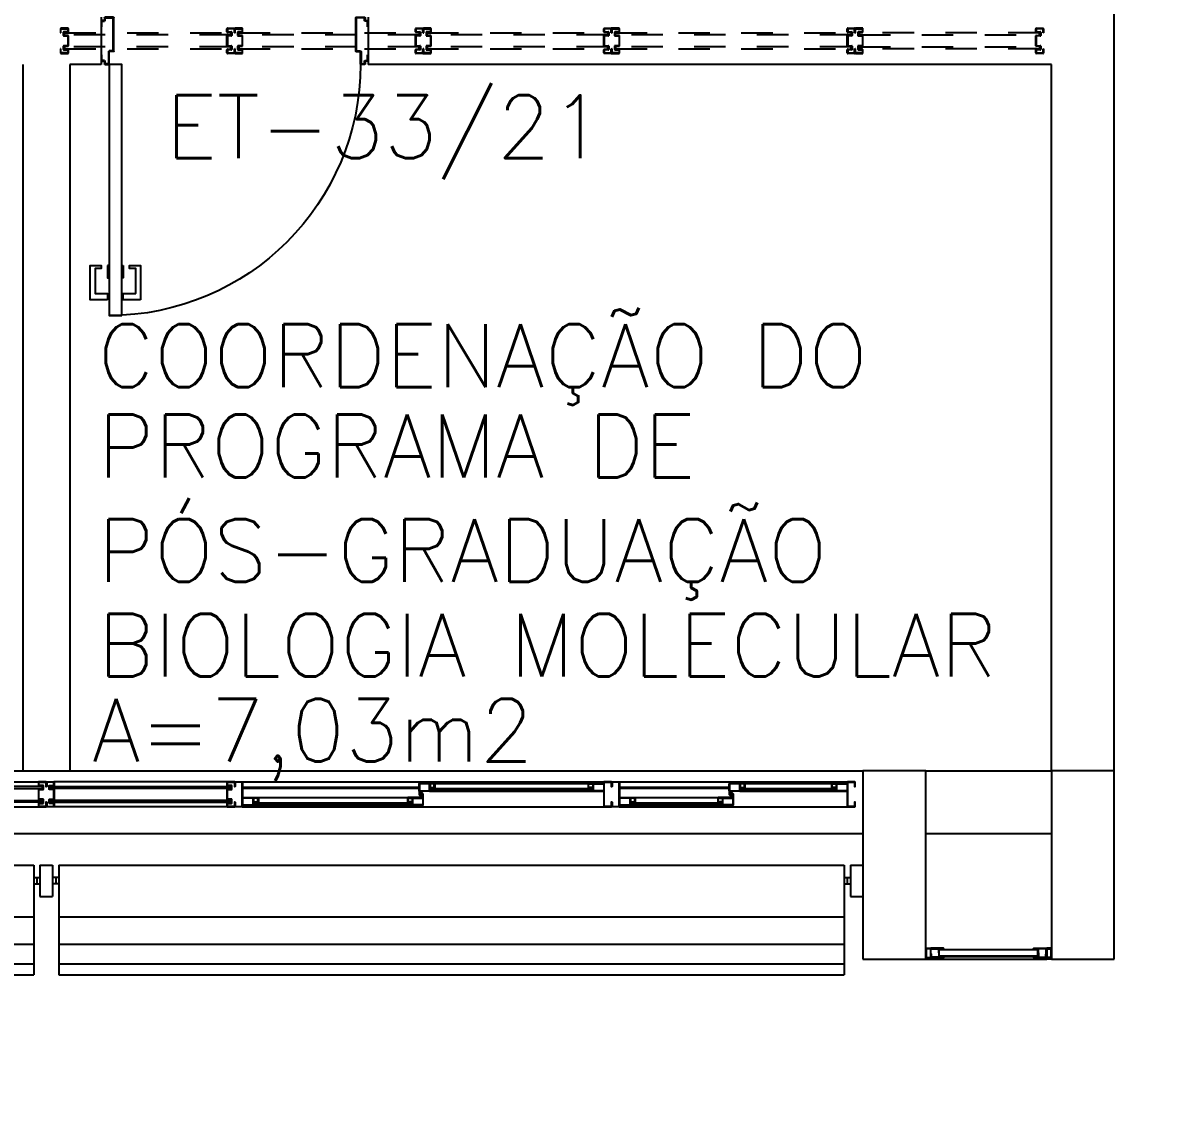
# Model space of a CAD drawing. Header units: millimetres. Extents: x 2128 to 2646, y 1972 to 2207.
# Drawn here: x 2491.561 to 2495.189, y 2053.215 to 2056.698 of the extents above; entities that cross this region are included whole.
import ezdxf

# ---------------------------------------------------------------- set-up
doc = ezdxf.new("R2010")
doc.units = ezdxf.units.MM
doc.linetypes.add('HIDDEN', pattern=[0.375, 0.25, -0.125])
for name, color, linetype in [('AR-ALV', 2, 'Continuous'), ('AR-BRISES', 1, 'Continuous'), ('AR-ESQ', 1, 'Continuous'), ('AR-ESTC', 3, 'Continuous'), ('AR-PEITORIL', 1, 'Continuous'), ('AR-PORTA', 1, 'Continuous'), ('ar-talude', 1, 'Continuous'), ('BR-LINHAS', 1, 'Continuous'), ('BR-MONTANTE', 242, 'Continuous'), ('BR-PAINEL', 1, 'Continuous'), ('BR-SUPORTE', 1, 'Continuous'), ('DT-ESQ-BAGUETE-C', 1, 'Continuous'), ('DT-ESQ-BAGUETE-V', 1, 'Continuous'), ('DT-ESQ-CHAPA DOBRADA-V', 1, 'Continuous'), ('DT-ESQ-MARCO-V', 1, 'Continuous'), ('DT-ESQ-PERFIL CADEIRA-C', 2, 'Continuous'), ('DT-ESQ-PERFIL CADEIRA-V', 2, 'Continuous'), ('DT-ESQ-PERFIL U SIMPLES-C', 2, 'Continuous'), ('DT-ESQ-PERFIL U-C', 2, 'Continuous'), ('DT-ESQ-PERFIL U-V', 1, 'Continuous'), ('DT-ESQ-PROJ', 1, 'HIDDEN'), ('DT-ESQ-VENEZIANA-C', 1, 'Continuous'), ('DT-ESQ-VENEZIANA-V', 1, 'Continuous'), ('DT-ESQ-VIDRO-C', 2, 'Continuous'), ('DT-ESQ-VIDRO-V', 71, 'Continuous'), ('DT-TXTMOD', 1, 'Continuous'), ('ENDEREÇO', 2, 'Continuous'), ('maçaneta', 1, 'Continuous'), ('mov', 1, 'Continuous'), ('PM-PERFIL U-C', 2, 'Continuous'), ('pm1', 2, 'Continuous'), ('TEXTO', 2, 'Continuous'), ('Área', 2, 'Continuous')]:
    doc.layers.add(name, color=color, linetype=linetype)
doc.styles.add('S10', font='simplex.shx', dxfattribs={"height": 0.1})
doc.styles.add('UNB-100', font='simplex.shx', dxfattribs={"height": 0.2})
doc.styles.add('UNB1-100', font='simplex.shx', dxfattribs={"height": 0.2})

# ---------------------------------------------------------------- blocks, each defined once
blk = doc.blocks.new('EF62-P')
at = {"layer": 'DT-ESQ-BAGUETE-C', "ltscale": 0.1}
for points in [[(3.81, -0.055), (3.7965, -0.055), (3.7965, -0.0535), (3.8095, -0.0535, 0.414214), (3.81, -0.053), (3.81, -0.042, 0.414214), (3.8095, -0.0415), (3.7965, -0.0415), (3.7965, -0.04), (3.81, -0.04, -0.414214), (3.8115, -0.0415), (3.8115, -0.0535, -0.414214)], [(4.3015, -0.055), (4.315, -0.055), (4.315, -0.0535), (4.302, -0.0535, -0.414214), (4.3015, -0.053), (4.3015, -0.042, -0.414214), (4.302, -0.0415), (4.315, -0.0415), (4.315, -0.04), (4.3015, -0.04, 0.414214), (4.3, -0.0415), (4.3, -0.0535, 0.414214)], [(4.7975, -0.055), (4.784, -0.055), (4.784, -0.0535), (4.797, -0.0535, 0.414214), (4.7975, -0.053), (4.7975, -0.042, 0.414214), (4.797, -0.0415), (4.784, -0.0415), (4.784, -0.04), (4.7975, -0.04, -0.414214), (4.799, -0.0415), (4.799, -0.0535, -0.414214)], [(5.0765, -0.055), (5.09, -0.055), (5.09, -0.0535), (5.077, -0.0535, -0.414214), (5.0765, -0.053), (5.0765, -0.042, -0.414214), (5.077, -0.0415), (5.09, -0.0415), (5.09, -0.04), (5.0765, -0.04, 0.414214), (5.075, -0.0415), (5.075, -0.0535, 0.414214)], [(3.2485, -0.1), (3.235, -0.1), (3.235, -0.0985), (3.248, -0.0985, 0.414214), (3.2485, -0.098), (3.2485, -0.087, 0.414214), (3.248, -0.0865), (3.235, -0.0865), (3.235, -0.085), (3.2485, -0.085, -0.414214), (3.25, -0.0865), (3.25, -0.0985, -0.414214)], [(3.7265, -0.1), (3.74, -0.1), (3.74, -0.0985), (3.727, -0.0985, -0.414214), (3.7265, -0.098), (3.7265, -0.087, -0.414214), (3.727, -0.0865), (3.74, -0.0865), (3.74, -0.085), (3.7265, -0.085, 0.414214), (3.725, -0.0865), (3.725, -0.0985, 0.414214)], [(4.4485, -0.1), (4.435, -0.1), (4.435, -0.0985), (4.448, -0.0985, 0.414214), (4.4485, -0.098), (4.4485, -0.087, 0.414214), (4.448, -0.0865), (4.435, -0.0865), (4.435, -0.085), (4.4485, -0.085, -0.414214), (4.45, -0.0865), (4.45, -0.0985, -0.414214)], [(4.714, -0.1), (4.7275, -0.1), (4.7275, -0.0985), (4.7145, -0.0985, -0.414214), (4.714, -0.098), (4.714, -0.087, -0.414214), (4.7145, -0.0865), (4.7275, -0.0865), (4.7275, -0.085), (4.714, -0.085, 0.414214), (4.7125, -0.0865), (4.7125, -0.0985, 0.414214)]]:
    blk.add_lwpolyline(points, format="xyb", close=True, dxfattribs=at)
at = {"layer": 'DT-ESQ-BAGUETE-V', "ltscale": 0.1}
for p, q in [((3.81, -0.04), (4.3015, -0.04)), ((4.7975, -0.04), (5.0765, -0.04)), ((3.2485, -0.085), (3.7265, -0.085)), ((4.4485, -0.085), (4.714, -0.085))]:
    blk.add_line(p, q, dxfattribs=at)
at = {"layer": 'DT-ESQ-CHAPA DOBRADA-V', "ltscale": 0.1}
for p, q in [((3.2, -0.052), (3.7615, -0.052)), ((3.2, -0.055), (3.7615, -0.055)), ((4.4, -0.052), (4.749, -0.052)), ((4.4, -0.055), (4.749, -0.055))]:
    blk.add_line(p, q, dxfattribs=at)
at = {"layer": 'DT-ESQ-MARCO-V', "ltscale": 0.1}
for p, q in [((1.9985, -0.035), (2.5515, -0.035)), ((3.1515, -0.035), (2.5985, -0.035)), ((1.9985, -0.115), (2.5515, -0.115)), ((3.1515, -0.115), (2.5985, -0.115))]:
    blk.add_line(p, q, dxfattribs=at)
at = {"layer": 'DT-ESQ-PERFIL CADEIRA-C', "ltscale": 0.1}
for p, q in [((3.7635, -0.0635), (3.81, -0.0635)), ((4.35, -0.0635), (4.3015, -0.0635)), ((4.751, -0.0635), (4.7975, -0.0635)), ((5.125, -0.0635), (5.0765, -0.0635)), ((3.2, -0.1085), (3.2485, -0.1085)), ((3.773, -0.1085), (3.7265, -0.1085)), ((4.4, -0.1085), (4.4485, -0.1085)), ((4.7605, -0.1085), (4.714, -0.1085))]:
    blk.add_line(p, q, dxfattribs=at)
for points in [[(3.81, -0.062, -1), (3.81, -0.065), (3.7635, -0.065, -0.414214), (3.7615, -0.063), (3.7615, -0.042, -0.414214), (3.7635, -0.04), (3.795, -0.04, -0.414214), (3.7965, -0.0415), (3.7965, -0.062)], [(3.7965, -0.0635, -0.198913), (3.7954, -0.0631, -0.198913), (3.795, -0.062), (3.795, -0.042, 0.414214), (3.7945, -0.0415), (3.7635, -0.0415, 0.414214), (3.763, -0.042), (3.763, -0.063, 0.414214), (3.7635, -0.0635)], [(4.3015, -0.065), (4.35, -0.065), (4.35, -0.0635), (4.315, -0.0635, 0.198912), (4.3161, -0.0631, 0.198913), (4.3165, -0.062), (4.3165, -0.042, -0.414214), (4.317, -0.0415), (4.35, -0.0415), (4.35, -0.04), (4.3165, -0.04, 0.414214), (4.315, -0.0415), (4.315, -0.0535), (4.315, -0.055), (4.315, -0.062), (4.3015, -0.062, 1)], [(4.7975, -0.062, -1), (4.7975, -0.065), (4.751, -0.065, -0.414214), (4.749, -0.063), (4.749, -0.042, -0.414214), (4.751, -0.04), (4.7825, -0.04, -0.414214), (4.784, -0.0415), (4.784, -0.062)], [(4.784, -0.0635, -0.198913), (4.7829, -0.0631, -0.198913), (4.7825, -0.062), (4.7825, -0.042, 0.414214), (4.782, -0.0415), (4.751, -0.0415, 0.414214), (4.7505, -0.042), (4.7505, -0.063, 0.414214), (4.751, -0.0635)], [(5.0765, -0.065), (5.125, -0.065), (5.125, -0.0635), (5.09, -0.0635, 0.198912), (5.0911, -0.0631, 0.198913), (5.0915, -0.062), (5.0915, -0.042, -0.414214), (5.092, -0.0415), (5.125, -0.0415), (5.125, -0.04), (5.0915, -0.04, 0.414214), (5.09, -0.0415), (5.09, -0.0535), (5.09, -0.055), (5.09, -0.062), (5.0765, -0.062, 1)], [(3.2485, -0.11), (3.2, -0.11), (3.2, -0.1085), (3.235, -0.1085, -0.198912), (3.2339, -0.1081, -0.198913), (3.2335, -0.107), (3.2335, -0.087, 0.414214), (3.233, -0.0865), (3.2, -0.0865), (3.2, -0.085), (3.2335, -0.085, -0.414214), (3.235, -0.0865), (3.235, -0.0985), (3.235, -0.1), (3.235, -0.107), (3.2485, -0.107, -1)], [(3.7265, -0.107, 1), (3.7265, -0.11), (3.773, -0.11, 0.414214), (3.775, -0.108), (3.775, -0.087, 0.414214), (3.773, -0.085), (3.7415, -0.085, 0.414214), (3.74, -0.0865), (3.74, -0.107)], [(3.74, -0.1085, 0.198913), (3.7411, -0.1081, 0.198913), (3.7415, -0.107), (3.7415, -0.087, -0.414214), (3.742, -0.0865), (3.773, -0.0865, -0.414214), (3.7735, -0.087), (3.7735, -0.108, -0.414214), (3.773, -0.1085)], [(4.4485, -0.11), (4.4, -0.11), (4.4, -0.1085), (4.435, -0.1085, -0.198912), (4.4339, -0.1081, -0.198913), (4.4335, -0.107), (4.4335, -0.087, 0.414214), (4.433, -0.0865), (4.4, -0.0865), (4.4, -0.085), (4.4335, -0.085, -0.414214), (4.435, -0.0865), (4.435, -0.0985), (4.435, -0.1), (4.435, -0.107), (4.4485, -0.107, -1)], [(4.714, -0.107, 1), (4.714, -0.11), (4.7605, -0.11, 0.414214), (4.7625, -0.108), (4.7625, -0.087, 0.414214), (4.7605, -0.085), (4.729, -0.085, 0.414214), (4.7275, -0.0865), (4.7275, -0.107)], [(4.7275, -0.1085, 0.198913), (4.7286, -0.1081, 0.198913), (4.729, -0.107), (4.729, -0.087, -0.414214), (4.7295, -0.0865), (4.7605, -0.0865, -0.414214), (4.761, -0.087), (4.761, -0.108, -0.414214), (4.7605, -0.1085)]]:
    blk.add_lwpolyline(points, format="xyb", close=True, dxfattribs=at)
at = {"layer": 'DT-ESQ-PERFIL CADEIRA-V', "ltscale": 0.1}
for p, q in [((3.795, -0.065), (4.3015, -0.065)), ((4.7825, -0.065), (5.0765, -0.065)), ((3.2485, -0.11), (3.7265, -0.11)), ((4.4485, -0.11), (4.714, -0.11))]:
    blk.add_line(p, q, dxfattribs=at)
at = {"layer": 'DT-ESQ-PERFIL U SIMPLES-C', "ltscale": 0.1}
for points in [[(3.7635, -0.077), (3.7715, -0.077), (3.7715, -0.0755), (3.7635, -0.0755, -0.414214), (3.763, -0.075), (3.763, -0.067, -0.414214), (3.7635, -0.0665), (3.7715, -0.0665), (3.7715, -0.065), (3.7635, -0.065, 0.414214), (3.7615, -0.067), (3.7615, -0.075, 0.414214)], [(4.751, -0.077), (4.759, -0.077), (4.759, -0.0755), (4.751, -0.0755, -0.414214), (4.7505, -0.075), (4.7505, -0.067, -0.414214), (4.751, -0.0665), (4.759, -0.0665), (4.759, -0.065), (4.751, -0.065, 0.414214), (4.749, -0.067), (4.749, -0.075, 0.414214)], [(3.773, -0.073), (3.765, -0.073), (3.765, -0.0745), (3.773, -0.0745, -0.414214), (3.7735, -0.075), (3.7735, -0.083, -0.414214), (3.773, -0.0835), (3.765, -0.0835), (3.765, -0.085), (3.773, -0.085, 0.414214), (3.775, -0.083), (3.775, -0.075, 0.414214)], [(4.7605, -0.073), (4.7525, -0.073), (4.7525, -0.0745), (4.7605, -0.0745, -0.414214), (4.761, -0.075), (4.761, -0.083, -0.414214), (4.7605, -0.0835), (4.7525, -0.0835), (4.7525, -0.085), (4.7605, -0.085, 0.414214), (4.7625, -0.083), (4.7625, -0.075, 0.414214)]]:
    blk.add_lwpolyline(points, format="xyb", close=True, dxfattribs=at)
at = {"layer": 'DT-ESQ-PERFIL U-C', "ltscale": 0.1}
for points in [[(2.55, -0.1035), (2.55, -0.1135, 0.414214), (2.5515, -0.115), (2.5735, -0.115, 0.414214), (2.575, -0.1135), (2.575, -0.1), (2.5735, -0.1), (2.5735, -0.113, -0.414214), (2.573, -0.1135), (2.552, -0.1135, -0.414214), (2.5515, -0.113), (2.5515, -0.1035), (2.5645, -0.1035, 0.414214), (2.566, -0.102), (2.566, -0.092, 0.414214), (2.5645, -0.0905), (2.5515, -0.0905), (2.5515, -0.0595), (2.5645, -0.0595, 0.414214), (2.566, -0.058), (2.566, -0.048, 0.414214), (2.5645, -0.0465), (2.5515, -0.0465), (2.5515, -0.037, -0.414214), (2.552, -0.0365), (2.573, -0.0365, -0.414214), (2.5735, -0.037), (2.5735, -0.05), (2.575, -0.05), (2.575, -0.0365, 0.414214), (2.5735, -0.035), (2.5515, -0.035, 0.414214), (2.55, -0.0365), (2.55, -0.0465, 0.414214), (2.5515, -0.048), (2.5645, -0.048), (2.5645, -0.058), (2.5515, -0.058), (2.5515, -0.058, 0.414214), (2.55, -0.0595), (2.55, -0.0905, 0.414214), (2.5515, -0.092), (2.5515, -0.092), (2.5645, -0.092), (2.5645, -0.102), (2.5515, -0.102, 0.414214)], [(2.6, -0.1035), (2.6, -0.1135, -0.414214), (2.5985, -0.115), (2.5765, -0.115, -0.414214), (2.575, -0.1135), (2.575, -0.1), (2.5765, -0.1), (2.5765, -0.113, 0.414214), (2.577, -0.1135), (2.598, -0.1135, 0.414214), (2.5985, -0.113), (2.5985, -0.1035), (2.5855, -0.1035, -0.414214), (2.584, -0.102), (2.584, -0.092, -0.414214), (2.5855, -0.0905), (2.5985, -0.0905), (2.5985, -0.0595), (2.5855, -0.0595, -0.414214), (2.584, -0.058), (2.584, -0.048, -0.414214), (2.5855, -0.0465), (2.5985, -0.0465), (2.5985, -0.037, 0.414214), (2.598, -0.0365), (2.577, -0.0365, 0.414214), (2.5765, -0.037), (2.5765, -0.05), (2.575, -0.05), (2.575, -0.0365, -0.414214), (2.5765, -0.035), (2.5985, -0.035, -0.414214), (2.6, -0.0365), (2.6, -0.0465, -0.414214), (2.5985, -0.048), (2.5855, -0.048), (2.5855, -0.058), (2.5985, -0.058), (2.5985, -0.058, -0.414214), (2.6, -0.0595), (2.6, -0.0905, -0.414214), (2.5985, -0.092), (2.5985, -0.092), (2.5855, -0.092), (2.5855, -0.102), (2.5985, -0.102, -0.414214)], [(3.15, -0.1035), (3.15, -0.1135, 0.414214), (3.1515, -0.115), (3.1735, -0.115, 0.414214), (3.175, -0.1135), (3.175, -0.1), (3.1735, -0.1), (3.1735, -0.113, -0.414214), (3.173, -0.1135), (3.152, -0.1135, -0.414214), (3.1515, -0.113), (3.1515, -0.1035), (3.1645, -0.1035, 0.414214), (3.166, -0.102), (3.166, -0.092, 0.414214), (3.1645, -0.0905), (3.1515, -0.0905), (3.1515, -0.0595), (3.1645, -0.0595, 0.414214), (3.166, -0.058), (3.166, -0.048, 0.414214), (3.1645, -0.0465), (3.1515, -0.0465), (3.1515, -0.037, -0.414214), (3.152, -0.0365), (3.173, -0.0365, -0.414214), (3.1735, -0.037), (3.1735, -0.05), (3.175, -0.05), (3.175, -0.0365, 0.414214), (3.1735, -0.035), (3.1515, -0.035, 0.414214), (3.15, -0.0365), (3.15, -0.0465, 0.414214), (3.1515, -0.048), (3.1645, -0.048), (3.1645, -0.058), (3.1515, -0.058), (3.1515, -0.058, 0.414214), (3.15, -0.0595), (3.15, -0.0905, 0.414214), (3.1515, -0.092), (3.1515, -0.092), (3.1645, -0.092), (3.1645, -0.102), (3.1515, -0.102, 0.414214)], [(3.175, -0.0365, -0.414214), (3.1765, -0.035), (3.1985, -0.035, -0.414214), (3.2, -0.0365), (3.2, -0.1135, -0.414214), (3.1985, -0.115), (3.1765, -0.115, -0.414214), (3.175, -0.1135), (3.175, -0.1), (3.1765, -0.1), (3.1765, -0.113, 0.414214), (3.177, -0.1135), (3.198, -0.1135, 0.414214), (3.1985, -0.113), (3.1985, -0.037, 0.414214), (3.198, -0.0365), (3.177, -0.0365, 0.414214), (3.1765, -0.037), (3.1765, -0.05), (3.175, -0.05)], [(4.375, -0.0365, 0.414214), (4.3735, -0.035), (4.3515, -0.035, 0.414214), (4.35, -0.0365), (4.35, -0.1135, 0.414214), (4.3515, -0.115), (4.3735, -0.115, 0.414214), (4.375, -0.1135), (4.375, -0.1), (4.3735, -0.1), (4.3735, -0.113, -0.414214), (4.373, -0.1135), (4.352, -0.1135, -0.414214), (4.3515, -0.113), (4.3515, -0.037, -0.414214), (4.352, -0.0365), (4.373, -0.0365, -0.414214), (4.3735, -0.037), (4.3735, -0.05), (4.375, -0.05)], [(4.375, -0.0365, -0.414214), (4.3765, -0.035), (4.3985, -0.035, -0.414214), (4.4, -0.0365), (4.4, -0.1135, -0.414214), (4.3985, -0.115), (4.3765, -0.115, -0.414214), (4.375, -0.1135), (4.375, -0.1), (4.3765, -0.1), (4.3765, -0.113, 0.414214), (4.377, -0.1135), (4.398, -0.1135, 0.414214), (4.3985, -0.113), (4.3985, -0.037, 0.414214), (4.398, -0.0365), (4.377, -0.0365, 0.414214), (4.3765, -0.037), (4.3765, -0.05), (4.375, -0.05)], [(5.15, -0.0365, 0.414214), (5.1485, -0.035), (5.1265, -0.035, 0.414214), (5.125, -0.0365), (5.125, -0.1135, 0.414214), (5.1265, -0.115), (5.1485, -0.115, 0.414214), (5.15, -0.1135), (5.15, -0.1), (5.1485, -0.1), (5.1485, -0.113, -0.414214), (5.148, -0.1135), (5.127, -0.1135, -0.414214), (5.1265, -0.113), (5.1265, -0.037, -0.414214), (5.127, -0.0365), (5.148, -0.0365, -0.414214), (5.1485, -0.037), (5.1485, -0.05), (5.15, -0.05)]]:
    blk.add_lwpolyline(points, format="xyb", close=True, dxfattribs=at)
at = {"layer": 'DT-ESQ-PERFIL U-V', "ltscale": 0.1}
for p, q in [((3.1985, -0.035), (4.3515, -0.035)), ((4.3985, -0.035), (5.1265, -0.035)), ((3.1985, -0.115), (4.3515, -0.115)), ((4.3985, -0.115), (5.1265, -0.115))]:
    blk.add_line(p, q, dxfattribs=at)
at = {"layer": 'DT-ESQ-VIDRO-C', "ltscale": 0.1}
for points in [[(2.5625, -0.056), (2.5625, -0.05), (1.9875, -0.05), (1.9875, -0.056)], [(2.5875, -0.056), (2.5875, -0.05), (3.1625, -0.05), (3.1625, -0.056)], [(4.3125, -0.06), (4.3125, -0.057), (3.799, -0.057), (3.799, -0.06)], [(5.0875, -0.06), (5.0875, -0.057), (4.7865, -0.057), (4.7865, -0.06)], [(3.238, -0.105), (3.238, -0.102), (3.737, -0.102), (3.737, -0.105)], [(4.438, -0.105), (4.438, -0.102), (4.7245, -0.102), (4.7245, -0.105)]]:
    blk.add_lwpolyline(points, close=True, dxfattribs=at)
at = {"layer": 'DT-ESQ-VIDRO-V', "ltscale": 0.1}
for points in [[(2.5625, -0.094), (2.5625, -0.1), (1.9875, -0.1), (1.9875, -0.094)], [(2.5875, -0.094), (2.5875, -0.1), (3.1625, -0.1), (3.1625, -0.094)]]:
    blk.add_lwpolyline(points, close=True, dxfattribs=at)
at = {"layer": 'DT-TXTMOD', "ltscale": 0.1, "style": 'S10', "flags": 3}
for tag, p in [('M01A', (0.025, -0.255)), ('M02A', (0.4253, -0.255)), ('M03A', (0.827, -0.255)), ('M04A', (1.2288, -0.255)), ('M05A', (1.6306, -0.255)), ('M06A', (2.0323, -0.255)), ('M07A', (2.4341, -0.255)), ('M08A', (2.8359, -0.255)), ('M09A', (3.2376, -0.255)), ('M10A', (3.6394, -0.255)), ('M11A', (4.0412, -0.255)), ('M12A', (4.4429, -0.255)), ('M13A', (4.8447, -0.255)), ('M14A', (5.2464, -0.255)), ('M15A', (5.6482, -0.255)), ('M16A', (6.05, -0.255))]:
    blk.add_attdef(tag, p, '', height=0.1, dxfattribs=at)
blk = doc.blocks.new('EF140-P')
at = {"layer": 'DT-ESQ-PROJ', "ltscale": 0.1}
for points in [[(0.025, -0.1035), (0.025, -0.1135, -0.414214), (0.0235, -0.115), (0.0015, -0.115, -0.414214), (0, -0.1135), (0, -0.1), (0.0015, -0.1), (0.0015, -0.113, 0.414214), (0.002, -0.1135), (0.023, -0.1135, 0.414214), (0.0235, -0.113), (0.0235, -0.1035), (0.0105, -0.1035, -0.414214), (0.009, -0.102), (0.009, -0.092, -0.414214), (0.0105, -0.0905), (0.0235, -0.0905), (0.0235, -0.0595), (0.0105, -0.0595, -0.414214), (0.009, -0.058), (0.009, -0.048, -0.414214), (0.0105, -0.0465), (0.0235, -0.0465), (0.0235, -0.037, 0.414214), (0.023, -0.0365), (0.002, -0.0365, 0.414214), (0.0015, -0.037), (0.0015, -0.05), (0, -0.05), (0, -0.0365, -0.414214), (0.0015, -0.035), (0.0235, -0.035, -0.414214), (0.025, -0.0365), (0.025, -0.0465, -0.414214), (0.0235, -0.048), (0.0105, -0.048), (0.0105, -0.058), (0.0235, -0.058), (0.0235, -0.058, -0.414214), (0.025, -0.0595), (0.025, -0.0905, -0.414214), (0.0235, -0.092), (0.0235, -0.092), (0.0105, -0.092), (0.0105, -0.102), (0.0235, -0.102, -0.414214)], [(0.575, -0.1035), (0.575, -0.1135, 0.414214), (0.5765, -0.115), (0.5985, -0.115, 0.414214), (0.6, -0.1135), (0.6, -0.1), (0.5985, -0.1), (0.5985, -0.113, -0.414214), (0.598, -0.1135), (0.577, -0.1135, -0.414214), (0.5765, -0.113), (0.5765, -0.1035), (0.5895, -0.1035, 0.414214), (0.591, -0.102), (0.591, -0.092, 0.414214), (0.5895, -0.0905), (0.5765, -0.0905), (0.5765, -0.0595), (0.5895, -0.0595, 0.414214), (0.591, -0.058), (0.591, -0.048, 0.414214), (0.5895, -0.0465), (0.5765, -0.0465), (0.5765, -0.037, -0.414214), (0.577, -0.0365), (0.598, -0.0365, -0.414214), (0.5985, -0.037), (0.5985, -0.05), (0.6, -0.05), (0.6, -0.0365, 0.414214), (0.5985, -0.035), (0.5765, -0.035, 0.414214), (0.575, -0.0365), (0.575, -0.0465, 0.414214), (0.5765, -0.048), (0.5895, -0.048), (0.5895, -0.058), (0.5765, -0.058), (0.5765, -0.058, 0.414214), (0.575, -0.0595), (0.575, -0.0905, 0.414214), (0.5765, -0.092), (0.5765, -0.092), (0.5895, -0.092), (0.5895, -0.102), (0.5765, -0.102, 0.414214)], [(0.625, -0.1035), (0.625, -0.1135, -0.414214), (0.6235, -0.115), (0.6015, -0.115, -0.414214), (0.6, -0.1135), (0.6, -0.1), (0.6015, -0.1), (0.6015, -0.113, 0.414214), (0.602, -0.1135), (0.623, -0.1135, 0.414214), (0.6235, -0.113), (0.6235, -0.1035), (0.6105, -0.1035, -0.414214), (0.609, -0.102), (0.609, -0.092, -0.414214), (0.6105, -0.0905), (0.6235, -0.0905), (0.6235, -0.0595), (0.6105, -0.0595, -0.414214), (0.609, -0.058), (0.609, -0.048, -0.414214), (0.6105, -0.0465), (0.6235, -0.0465), (0.6235, -0.037, 0.414214), (0.623, -0.0365), (0.602, -0.0365, 0.414214), (0.6015, -0.037), (0.6015, -0.05), (0.6, -0.05), (0.6, -0.0365, -0.414214), (0.6015, -0.035), (0.6235, -0.035, -0.414214), (0.625, -0.0365), (0.625, -0.0465, -0.414214), (0.6235, -0.048), (0.6105, -0.048), (0.6105, -0.058), (0.6235, -0.058), (0.6235, -0.058, -0.414214), (0.625, -0.0595), (0.625, -0.0905, -0.414214), (0.6235, -0.092), (0.6235, -0.092), (0.6105, -0.092), (0.6105, -0.102), (0.6235, -0.102, -0.414214)], [(1.35, -0.1035), (1.35, -0.1135, 0.414214), (1.3515, -0.115), (1.3735, -0.115, 0.414214), (1.375, -0.1135), (1.375, -0.1), (1.3735, -0.1), (1.3735, -0.113, -0.414214), (1.373, -0.1135), (1.352, -0.1135, -0.414214), (1.3515, -0.113), (1.3515, -0.1035), (1.3645, -0.1035, 0.414214), (1.366, -0.102), (1.366, -0.092, 0.414214), (1.3645, -0.0905), (1.3515, -0.0905), (1.3515, -0.0595), (1.3645, -0.0595, 0.414214), (1.366, -0.058), (1.366, -0.048, 0.414214), (1.3645, -0.0465), (1.3515, -0.0465), (1.3515, -0.037, -0.414214), (1.352, -0.0365), (1.373, -0.0365, -0.414214), (1.3735, -0.037), (1.3735, -0.05), (1.375, -0.05), (1.375, -0.0365, 0.414214), (1.3735, -0.035), (1.3515, -0.035, 0.414214), (1.35, -0.0365), (1.35, -0.0465, 0.414214), (1.3515, -0.048), (1.3645, -0.048), (1.3645, -0.058), (1.3515, -0.058), (1.3515, -0.058, 0.414214), (1.35, -0.0595), (1.35, -0.0905, 0.414214), (1.3515, -0.092), (1.3515, -0.092), (1.3645, -0.092), (1.3645, -0.102), (1.3515, -0.102, 0.414214)], [(1.4, -0.1035), (1.4, -0.1135, -0.414214), (1.3985, -0.115), (1.3765, -0.115, -0.414214), (1.375, -0.1135), (1.375, -0.1), (1.3765, -0.1), (1.3765, -0.113, 0.414214), (1.377, -0.1135), (1.398, -0.1135, 0.414214), (1.3985, -0.113), (1.3985, -0.1035), (1.3855, -0.1035, -0.414214), (1.384, -0.102), (1.384, -0.092, -0.414214), (1.3855, -0.0905), (1.3985, -0.0905), (1.3985, -0.0595), (1.3855, -0.0595, -0.414214), (1.384, -0.058), (1.384, -0.048, -0.414214), (1.3855, -0.0465), (1.3985, -0.0465), (1.3985, -0.037, 0.414214), (1.398, -0.0365), (1.377, -0.0365, 0.414214), (1.3765, -0.037), (1.3765, -0.05), (1.375, -0.05), (1.375, -0.0365, -0.414214), (1.3765, -0.035), (1.3985, -0.035, -0.414214), (1.4, -0.0365), (1.4, -0.0465, -0.414214), (1.3985, -0.048), (1.3855, -0.048), (1.3855, -0.058), (1.3985, -0.058), (1.3985, -0.058, -0.414214), (1.4, -0.0595), (1.4, -0.0905, -0.414214), (1.3985, -0.092), (1.3985, -0.092), (1.3855, -0.092), (1.3855, -0.102), (1.3985, -0.102, -0.414214)], [(1.95, -0.1035), (1.95, -0.1135, 0.414214), (1.9515, -0.115), (1.9735, -0.115, 0.414214), (1.975, -0.1135), (1.975, -0.1), (1.9735, -0.1), (1.9735, -0.113, -0.414214), (1.973, -0.1135), (1.952, -0.1135, -0.414214), (1.9515, -0.113), (1.9515, -0.1035), (1.9645, -0.1035, 0.414214), (1.966, -0.102), (1.966, -0.092, 0.414214), (1.9645, -0.0905), (1.9515, -0.0905), (1.9515, -0.0595), (1.9645, -0.0595, 0.414214), (1.966, -0.058), (1.966, -0.048, 0.414214), (1.9645, -0.0465), (1.9515, -0.0465), (1.9515, -0.037, -0.414214), (1.952, -0.0365), (1.973, -0.0365, -0.414214), (1.9735, -0.037), (1.9735, -0.05), (1.975, -0.05), (1.975, -0.0365, 0.414214), (1.9735, -0.035), (1.9515, -0.035, 0.414214), (1.95, -0.0365), (1.95, -0.0465, 0.414214), (1.9515, -0.048), (1.9645, -0.048), (1.9645, -0.058), (1.9515, -0.058), (1.9515, -0.058, 0.414214), (1.95, -0.0595), (1.95, -0.0905, 0.414214), (1.9515, -0.092), (1.9515, -0.092), (1.9645, -0.092), (1.9645, -0.102), (1.9515, -0.102, 0.414214)], [(2, -0.1035), (2, -0.1135, -0.414214), (1.9985, -0.115), (1.9765, -0.115, -0.414214), (1.975, -0.1135), (1.975, -0.1), (1.9765, -0.1), (1.9765, -0.113, 0.414214), (1.977, -0.1135), (1.998, -0.1135, 0.414214), (1.9985, -0.113), (1.9985, -0.1035), (1.9855, -0.1035, -0.414214), (1.984, -0.102), (1.984, -0.092, -0.414214), (1.9855, -0.0905), (1.9985, -0.0905), (1.9985, -0.0595), (1.9855, -0.0595, -0.414214), (1.984, -0.058), (1.984, -0.048, -0.414214), (1.9855, -0.0465), (1.9985, -0.0465), (1.9985, -0.037, 0.414214), (1.998, -0.0365), (1.977, -0.0365, 0.414214), (1.9765, -0.037), (1.9765, -0.05), (1.975, -0.05), (1.975, -0.0365, -0.414214), (1.9765, -0.035), (1.9985, -0.035, -0.414214), (2, -0.0365), (2, -0.0465, -0.414214), (1.9985, -0.048), (1.9855, -0.048), (1.9855, -0.058), (1.9985, -0.058), (1.9985, -0.058, -0.414214), (2, -0.0595), (2, -0.0905, -0.414214), (1.9985, -0.092), (1.9985, -0.092), (1.9855, -0.092), (1.9855, -0.102), (1.9985, -0.102, -0.414214)], [(2.55, -0.1035), (2.55, -0.1135, 0.414214), (2.5515, -0.115), (2.5735, -0.115, 0.414214), (2.575, -0.1135), (2.575, -0.1), (2.5735, -0.1), (2.5735, -0.113, -0.414214), (2.573, -0.1135), (2.552, -0.1135, -0.414214), (2.5515, -0.113), (2.5515, -0.1035), (2.5645, -0.1035, 0.414214), (2.566, -0.102), (2.566, -0.092, 0.414214), (2.5645, -0.0905), (2.5515, -0.0905), (2.5515, -0.0595), (2.5645, -0.0595, 0.414214), (2.566, -0.058), (2.566, -0.048, 0.414214), (2.5645, -0.0465), (2.5515, -0.0465), (2.5515, -0.037, -0.414214), (2.552, -0.0365), (2.573, -0.0365, -0.414214), (2.5735, -0.037), (2.5735, -0.05), (2.575, -0.05), (2.575, -0.0365, 0.414214), (2.5735, -0.035), (2.5515, -0.035, 0.414214), (2.55, -0.0365), (2.55, -0.0465, 0.414214), (2.5515, -0.048), (2.5645, -0.048), (2.5645, -0.058), (2.5515, -0.058), (2.5515, -0.058, 0.414214), (2.55, -0.0595), (2.55, -0.0905, 0.414214), (2.5515, -0.092), (2.5515, -0.092), (2.5645, -0.092), (2.5645, -0.102), (2.5515, -0.102, 0.414214)], [(2.6, -0.1035), (2.6, -0.1135, -0.414214), (2.5985, -0.115), (2.5765, -0.115, -0.414214), (2.575, -0.1135), (2.575, -0.1), (2.5765, -0.1), (2.5765, -0.113, 0.414214), (2.577, -0.1135), (2.598, -0.1135, 0.414214), (2.5985, -0.113), (2.5985, -0.1035), (2.5855, -0.1035, -0.414214), (2.584, -0.102), (2.584, -0.092, -0.414214), (2.5855, -0.0905), (2.5985, -0.0905), (2.5985, -0.0595), (2.5855, -0.0595, -0.414214), (2.584, -0.058), (2.584, -0.048, -0.414214), (2.5855, -0.0465), (2.5985, -0.0465), (2.5985, -0.037, 0.414214), (2.598, -0.0365), (2.577, -0.0365, 0.414214), (2.5765, -0.037), (2.5765, -0.05), (2.575, -0.05), (2.575, -0.0365, -0.414214), (2.5765, -0.035), (2.5985, -0.035, -0.414214), (2.6, -0.0365), (2.6, -0.0465, -0.414214), (2.5985, -0.048), (2.5855, -0.048), (2.5855, -0.058), (2.5985, -0.058), (2.5985, -0.058, -0.414214), (2.6, -0.0595), (2.6, -0.0905, -0.414214), (2.5985, -0.092), (2.5985, -0.092), (2.5855, -0.092), (2.5855, -0.102), (2.5985, -0.102, -0.414214)], [(3.105, -0.1035), (3.105, -0.1135, 0.414214), (3.1065, -0.115), (3.1285, -0.115, 0.414214), (3.13, -0.1135), (3.13, -0.1), (3.1285, -0.1), (3.1285, -0.113, -0.414214), (3.128, -0.1135), (3.107, -0.1135, -0.414214), (3.1065, -0.113), (3.1065, -0.1035), (3.1195, -0.1035, 0.414214), (3.121, -0.102), (3.121, -0.092, 0.414214), (3.1195, -0.0905), (3.1065, -0.0905), (3.1065, -0.0595), (3.1195, -0.0595, 0.414214), (3.121, -0.058), (3.121, -0.048, 0.414214), (3.1195, -0.0465), (3.1065, -0.0465), (3.1065, -0.037, -0.414214), (3.107, -0.0365), (3.128, -0.0365, -0.414214), (3.1285, -0.037), (3.1285, -0.05), (3.13, -0.05), (3.13, -0.0365, 0.414214), (3.1285, -0.035), (3.1065, -0.035, 0.414214), (3.105, -0.0365), (3.105, -0.0465, 0.414214), (3.1065, -0.048), (3.1195, -0.048), (3.1195, -0.058), (3.1065, -0.058), (3.1065, -0.058, 0.414214), (3.105, -0.0595), (3.105, -0.0905, 0.414214), (3.1065, -0.092), (3.1065, -0.092), (3.1195, -0.092), (3.1195, -0.102), (3.1065, -0.102, 0.414214)]]:
    blk.add_lwpolyline(points, format="xyb", close=True, dxfattribs=at)
for points in [[(0.0125, -0.056), (0.0125, -0.05), (0.5875, -0.05), (0.5875, -0.056)], [(1.3625, -0.056), (1.3625, -0.05), (0.6125, -0.05), (0.6125, -0.056)], [(1.9625, -0.056), (1.9625, -0.05), (1.3875, -0.05), (1.3875, -0.056)], [(2.5625, -0.056), (2.5625, -0.05), (1.9875, -0.05), (1.9875, -0.056)], [(3.1175, -0.056), (3.1175, -0.05), (2.5875, -0.05), (2.5875, -0.056)], [(0.0125, -0.094), (0.0125, -0.1), (0.5875, -0.1), (0.5875, -0.094)], [(1.3625, -0.094), (1.3625, -0.1), (0.6125, -0.1), (0.6125, -0.094)], [(1.9625, -0.094), (1.9625, -0.1), (1.3875, -0.1), (1.3875, -0.094)], [(2.5625, -0.094), (2.5625, -0.1), (1.9875, -0.1), (1.9875, -0.094)], [(3.1175, -0.094), (3.1175, -0.1), (2.5875, -0.1), (2.5875, -0.094)]]:
    blk.add_lwpolyline(points, close=True, dxfattribs=at)
at = {"layer": 'DT-TXTMOD', "ltscale": 0.1, "style": 'S10', "flags": 3}
for tag, p in [('M19A', (0.0235, -0.255)), ('M21A', (0.827, -0.255)), ('M23A', (1.6306, -0.255)), ('M26A', (2.4341, -0.255))]:
    blk.add_attdef(tag, p, '', height=0.1, dxfattribs=at)
blk = doc.blocks.new('EF01A-P')
at = {"layer": 'DT-ESQ-BAGUETE-C', "ltscale": 0.1}
for points in [[(0.0015, 0.035), (0.015, 0.035), (0.015, 0.0335), (0.0015, 0.0335), (0.0015, 0.005), (0.015, 0.005), (0.015, 0.0035), (0.0015, 0.0035, -0.414214), (0, 0.005), (0, 0.0335, -0.414214)], [(0.3985, 0.035), (0.385, 0.035), (0.385, 0.0335), (0.3985, 0.0335), (0.3985, 0.005), (0.385, 0.005), (0.385, 0.0035), (0.3985, 0.0035, 0.414214), (0.4, 0.005), (0.4, 0.0335, 0.414214)]]:
    blk.add_lwpolyline(points, format="xyb", close=True, dxfattribs=at)
at = {"layer": 'DT-ESQ-PERFIL CADEIRA-C', "ltscale": 0.1}
for points in [[(0.01, 0.0015), (0.01, 0.003), (0.0015, 0.003, 1), (0.0015, 0), (0.015, 0, 0.414214), (0.0165, 0.0015), (0.0165, 0.0335), (0.043, 0.0335)], [(0.043, 0.0065), (0.018, 0.0065), (0.018, 0.0165), (0.0165, 0.0165), (0.0165, 0.0065, 0.414214), (0.018, 0.005), (0.043, 0.005), (0.0565, 0.005, 1), (0.0565, 0.008), (0.043, 0.008), (0.043, 0.02), (0.043, 0.032), (0.0565, 0.032, 1), (0.0565, 0.035), (0.043, 0.035), (0.0165, 0.035, 0.414214), (0.015, 0.0335), (0.015, 0.0015), (0.0015, 0.0015)], [(0.0415, 0.02), (0.0415, 0.032, -0.414214), (0.043, 0.0335), (0.0565, 0.0335)], [(0.0415, 0.02), (0.0415, 0.008, 0.414214), (0.043, 0.0065), (0.0565, 0.0065)], [(0.357, 0.0065), (0.382, 0.0065), (0.382, 0.0165), (0.3835, 0.0165), (0.3835, 0.0065, -0.414214), (0.382, 0.005), (0.357, 0.005), (0.3435, 0.005, -1), (0.3435, 0.008), (0.357, 0.008), (0.357, 0.02), (0.357, 0.032), (0.3435, 0.032, -1), (0.3435, 0.035), (0.357, 0.035), (0.3835, 0.035, -0.414214), (0.385, 0.0335), (0.385, 0.0015), (0.3985, 0.0015)], [(0.3585, 0.02), (0.3585, 0.032, 0.414214), (0.357, 0.0335), (0.3435, 0.0335)], [(0.3585, 0.02), (0.3585, 0.008, -0.414214), (0.357, 0.0065), (0.3435, 0.0065)], [(0.39, 0.0015), (0.39, 0.003), (0.3985, 0.003, -1), (0.3985, 0), (0.385, 0, -0.414214), (0.3835, 0.0015), (0.3835, 0.0335), (0.357, 0.0335)]]:
    blk.add_lwpolyline(points, format="xyb", dxfattribs=at)
at = {"layer": 'DT-ESQ-PERFIL CADEIRA-V', "ltscale": 0.1}
blk.add_line((0.015, 0), (0.385, 0), dxfattribs=at)
at = {"layer": 'DT-ESQ-VENEZIANA-C', "ltscale": 0.1}
for p, q in [((0.043, 0.0105), (0.357, 0.0105)), ((0.043, 0.009), (0.357, 0.009))]:
    blk.add_line(p, q, dxfattribs=at)
at = {"layer": 'DT-ESQ-VENEZIANA-V', "ltscale": 0.1}
blk.add_line((0.043, 0.031), (0.357, 0.031), dxfattribs=at)
blk = doc.blocks.new('BR-MODULO2')
at = {"layer": 'BR-LINHAS'}
for p, q in [((0.06, -0.2648), (2.56, -0.2648)), ((2.64, -0.2648), (5.14, -0.2648)), ((0.06, -0.3524), (2.56, -0.3524)), ((2.64, -0.3524), (5.14, -0.3524)), ((0.06, -0.4147), (2.56, -0.4147)), ((2.64, -0.4147), (5.14, -0.4147))]:
    blk.add_line(p, q, dxfattribs=at)
at = {"layer": 'BR-MONTANTE'}
for p, q in [((2.5797, -0.1), (2.6197, -0.1)), ((2.5797, -0.1), (2.5797, -0.2)), ((2.6197, -0.1), (2.6197, -0.2)), ((5.16, -0.1), (5.16, -0.2)), ((5.16, -0.1), (5.2, -0.1)), ((5.2, -0.1), (5.2, -0.2)), ((2.5797, -0.2), (2.6197, -0.2)), ((5.16, -0.2), (5.2, -0.2))]:
    blk.add_line(p, q, dxfattribs=at)
at = {"layer": 'BR-PAINEL'}
for p, q in [((0.06, -0.1), (2.56, -0.1)), ((2.56, -0.1), (2.56, -0.45)), ((2.64, -0.1), (2.64, -0.45)), ((2.64, -0.1), (5.14, -0.1)), ((5.14, -0.1), (5.14, -0.45)), ((0.06, -0.45), (2.56, -0.45)), ((2.64, -0.45), (5.14, -0.45))]:
    blk.add_line(p, q, dxfattribs=at)
at = {"layer": 'BR-SUPORTE'}
for p, q in [((2.5597, -0.14), (2.5797, -0.14)), ((2.5697, -0.14), (2.5697, -0.16)), ((2.6397, -0.14), (2.6197, -0.14)), ((2.6297, -0.14), (2.6297, -0.16)), ((5.14, -0.14), (5.16, -0.14)), ((5.15, -0.14), (5.15, -0.16)), ((2.5597, -0.16), (2.5797, -0.16)), ((2.6397, -0.16), (2.6197, -0.16)), ((5.14, -0.16), (5.16, -0.16))]:
    blk.add_line(p, q, dxfattribs=at)
blk = doc.blocks.new('PM3C')
at = {"layer": 'maçaneta'}
for points in [[(0.02, 0.9), (-0.035, 0.9), (-0.035, 0.79), (0, 0.79), (0, 0.8), (-0.02, 0.8), (-0.02, 0.8785, -0.414214), (-0.0185, 0.88), (0.02, 0.88)], [(0.125, 0.9), (0.07, 0.9), (0.07, 0.88), (0.1085, 0.88, -0.414214), (0.11, 0.8785), (0.11, 0.8), (0.09, 0.8), (0.09, 0.79), (0.125, 0.79)]]:
    blk.add_lwpolyline(points, format="xyb", close=True, dxfattribs=at)
for points in [[(0.02, 0.79), (0.02, 0.83), (0.025, 0.83), (0.025, 0.79)], [(0.07, 0.79), (0.07, 0.83), (0.065, 0.83), (0.065, 0.79)]]:
    blk.add_lwpolyline(points, close=True, dxfattribs=at)
at = {"layer": 'mov'}
blk.add_arc((0.025, 0.15), 0.8, 0, 90, dxfattribs=at)
at = {"layer": 'PM-PERFIL U-C'}
for p, q in [((0.01, 0.14), (0.01, 0.1485)), ((0.0115, 0.15), (0.0235, 0.15)), ((0.012, 0.148), (0.012, 0.1395)), ((0.023, 0.148), (0.012, 0.148)), ((0.023, 0.1085), (0.023, 0.148)), ((0.025, 0.1485), (0.025, 0.109)), ((0.825, 0.1485), (0.825, 0.109)), ((0.8385, 0.15), (0.8265, 0.15)), ((0.827, 0.148), (0.838, 0.148)), ((0.827, 0.1085), (0.827, 0.148)), ((0.838, 0.148), (0.838, 0.1395)), ((0.84, 0.14), (0.84, 0.1485)), ((0, 0.12), (0, 0.1385)), ((0.002, 0.12), (0, 0.12)), ((0.0015, 0.14), (0.01, 0.14)), ((0.002, 0.138), (0.002, 0.12)), ((0.0105, 0.138), (0.002, 0.138)), ((0.0385, 0.109), (0.025, 0.109)), ((0.8115, 0.109), (0.825, 0.109)), ((0.8395, 0.138), (0.848, 0.138)), ((0.8485, 0.14), (0.84, 0.14)), ((0.848, 0.138), (0.848, 0.12)), ((0.848, 0.12), (0.85, 0.12)), ((0.85, 0.12), (0.85, 0.1385)), ((0.038, 0.107), (0.0245, 0.107)), ((0.038, 0.107), (0.038, 0.002)), ((0.04, 0.1075), (0.04, 0.0015)), ((0.81, 0.1075), (0.81, 0.0015)), ((0.812, 0.107), (0.8255, 0.107)), ((0.812, 0.107), (0.812, 0.002)), ((0, 0.03), (0.002, 0.03)), ((0, 0.0115), (0, 0.03)), ((0.01, 0.01), (0.0015, 0.01)), ((0.002, 0.03), (0.002, 0.012)), ((0.002, 0.012), (0.0105, 0.012)), ((0.01, 0.0015), (0.01, 0.01)), ((0.0385, 0), (0.0115, 0)), ((0.012, 0.0105), (0.012, 0.002)), ((0.012, 0.002), (0.038, 0.002)), ((0.8115, 0), (0.8385, 0)), ((0.838, 0.002), (0.812, 0.002)), ((0.838, 0.0105), (0.838, 0.002)), ((0.848, 0.012), (0.8395, 0.012)), ((0.84, 0.0015), (0.84, 0.01)), ((0.84, 0.01), (0.8485, 0.01)), ((0.85, 0.03), (0.848, 0.03)), ((0.848, 0.03), (0.848, 0.012)), ((0.85, 0.0115), (0.85, 0.03))]:
    blk.add_line(p, q, dxfattribs=at)
for centre, start, end in [((0.0115, 0.1485), 90, 180), ((0.0235, 0.1485), 360, 90), ((0.8265, 0.1485), 90, 180), ((0.8385, 0.1485), 0, 90), ((0.0015, 0.1385), 90, 180), ((0.0105, 0.1395), 270, 0), ((0.0385, 0.1075), 0, 90), ((0.8115, 0.1075), 90, 180), ((0.8395, 0.1395), 180, 270), ((0.8485, 0.1385), 0, 90), ((0.0245, 0.1085), 180, 270), ((0.8255, 0.1085), 270, 0), ((0.0015, 0.0115), 180, 270), ((0.0115, 0.0015), 180, 270), ((0.0105, 0.0105), 0, 90), ((0.0385, 0.0015), 269.9386, 0), ((0.8115, 0.0015), 180, 270.0614), ((0.8395, 0.0105), 90, 180), ((0.8385, 0.0015), 270, 0), ((0.8485, 0.0115), 270, 0)]:
    blk.add_arc(centre, 0.0015, start, end, dxfattribs=at)
at = {"layer": 'pm1'}
blk.add_lwpolyline([(0.065, 0.95), (0.065, 0.15), (0.025, 0.15), (0.025, 0.95)], close=True, dxfattribs=at)

msp = doc.modelspace()

# ---------------------------------------------------------------- linework, layer by layer
at = {"layer": 'AR-ALV'}
for p, q in [((2495.0365, 2054.3151), (2495.0365, 2068.5651)), ((2491.8115, 2056.7151), (2491.8115, 2056.5651)), ((2492.6615, 2056.7151), (2492.6615, 2056.5651)), ((2491.5615, 2056.5651), (2491.5615, 2054.3151)), ((2491.8115, 2056.5651), (2491.7115, 2056.5651)), ((2491.7115, 2056.5651), (2491.7115, 2054.3151)), ((2494.8365, 2056.5651), (2492.6615, 2056.5651)), ((2494.8365, 2054.3151), (2494.8365, 2056.5651)), ((2491.5615, 2054.3151), (2491.7115, 2054.3151)), ((2494.4365, 2054.3151), (2494.8365, 2054.3151)), ((2494.4365, 2054.1151), (2494.8365, 2054.1151))]:
    msp.add_line(p, q, dxfattribs=at)
at = {"layer": 'AR-ESTC'}
for p, q in [((2494.4365, 2054.3151), (2494.2365, 2054.3151)), ((2494.2365, 2054.3151), (2494.2365, 2053.7151)), ((2494.4365, 2053.7151), (2494.4365, 2054.3151)), ((2495.0365, 2054.3151), (2494.8365, 2054.3151)), ((2494.8365, 2054.3151), (2494.8365, 2053.7151)), ((2495.0365, 2053.7151), (2495.0365, 2054.3151)), ((2494.2365, 2053.7151), (2494.4365, 2053.7151)), ((2494.8365, 2053.7151), (2495.0365, 2053.7151))]:
    msp.add_line(p, q, dxfattribs=at)
at = {"layer": 'AR-PEITORIL'}
for p, q in [((2489.0365, 2054.3151), (2494.2365, 2054.3151)), ((2489.0365, 2054.1151), (2494.2365, 2054.1151))]:
    msp.add_line(p, q, dxfattribs=at)
at = {"layer": 'ar-talude'}
msp.add_open_spline([(2450.6541, 2053.8237), (2451.1573, 2047.3259), (2453.8437, 2032.3301), (2471.2283, 2019.1844), (2482.4538, 2021.8974), (2490.735, 2027.597), (2497.912, 2040.0992), (2502.9181, 2051.0293), (2507.4821, 2059.7435), (2509.4948, 2065.5907)], degree=3, knots=[0.874603, 0.874603, 0.874603, 0.874603, 13.033613, 24.300817, 33.994288, 45.623477, 57.311406, 66.544355, 85.146679, 85.146679, 85.146679, 85.146679], dxfattribs=at)

# ---------------------------------------------------------------- block references
at = {"layer": 'AR-BRISES'}
msp.add_blockref('BR-MODULO2', (2489.0365, 2054.1151), dxfattribs=at)
at = {"layer": 'AR-ESQ', "rotation": 180}
msp.add_blockref('EF140-P', (2494.8115, 2056.5651), dxfattribs=at)
at = {"layer": 'AR-ESQ'}
for name, p in [('EF62-P', (2489.0615, 2054.3151)), ('EF01A-P', (2494.4365, 2053.7151))]:
    msp.add_blockref(name, p, dxfattribs=at)
at = {"layer": 'AR-PORTA', "xscale": -1, "rotation": 180}
msp.add_blockref('PM3C', (2491.8115, 2056.7151), dxfattribs=at)

# ---------------------------------------------------------------- texts
at = {"layer": 'ENDEREÇO', "style": 'UNB1-100'}
msp.add_text('ET-33/21', height=0.2, dxfattribs=at).set_placement((2492.0166, 2056.2667))
at = {"layer": 'TEXTO', "style": 'UNB-100'}
for s, p in [('COORDENAÇÃO DO', (2491.8, 2055.5373)), ('PROGRAMA DE', (2491.8, 2055.2496)), ('PÓS-GRADUAÇÃO', (2491.8, 2054.9172)), ('BIOLOGIA MOLECULAR', (2491.8, 2054.6157))]:
    msp.add_text(s, height=0.2, dxfattribs=at).set_placement(p)
at = {"layer": 'Área', "style": 'UNB-100'}
msp.add_text('A=7,03m2', height=0.2, dxfattribs=at).set_placement((2491.7818, 2054.3445))

doc.saveas('drawing.dxf')
